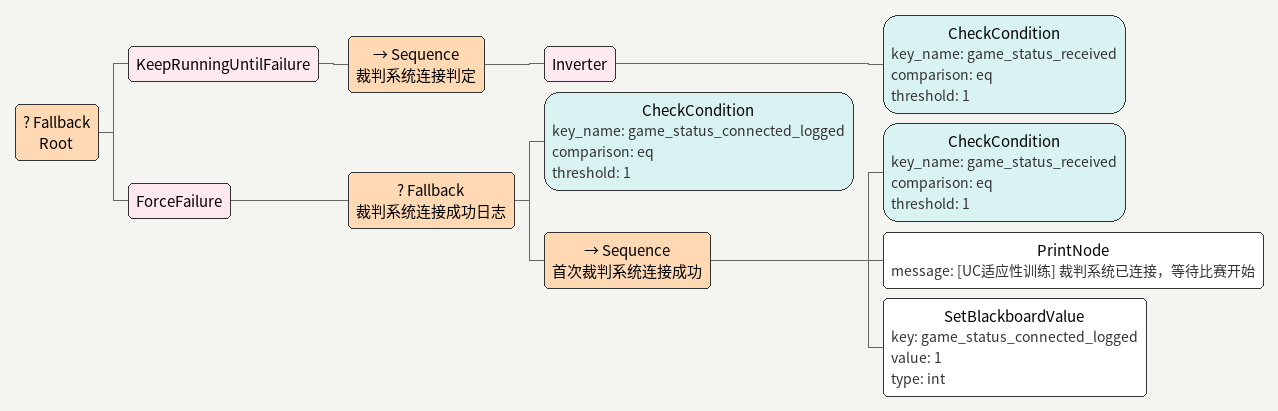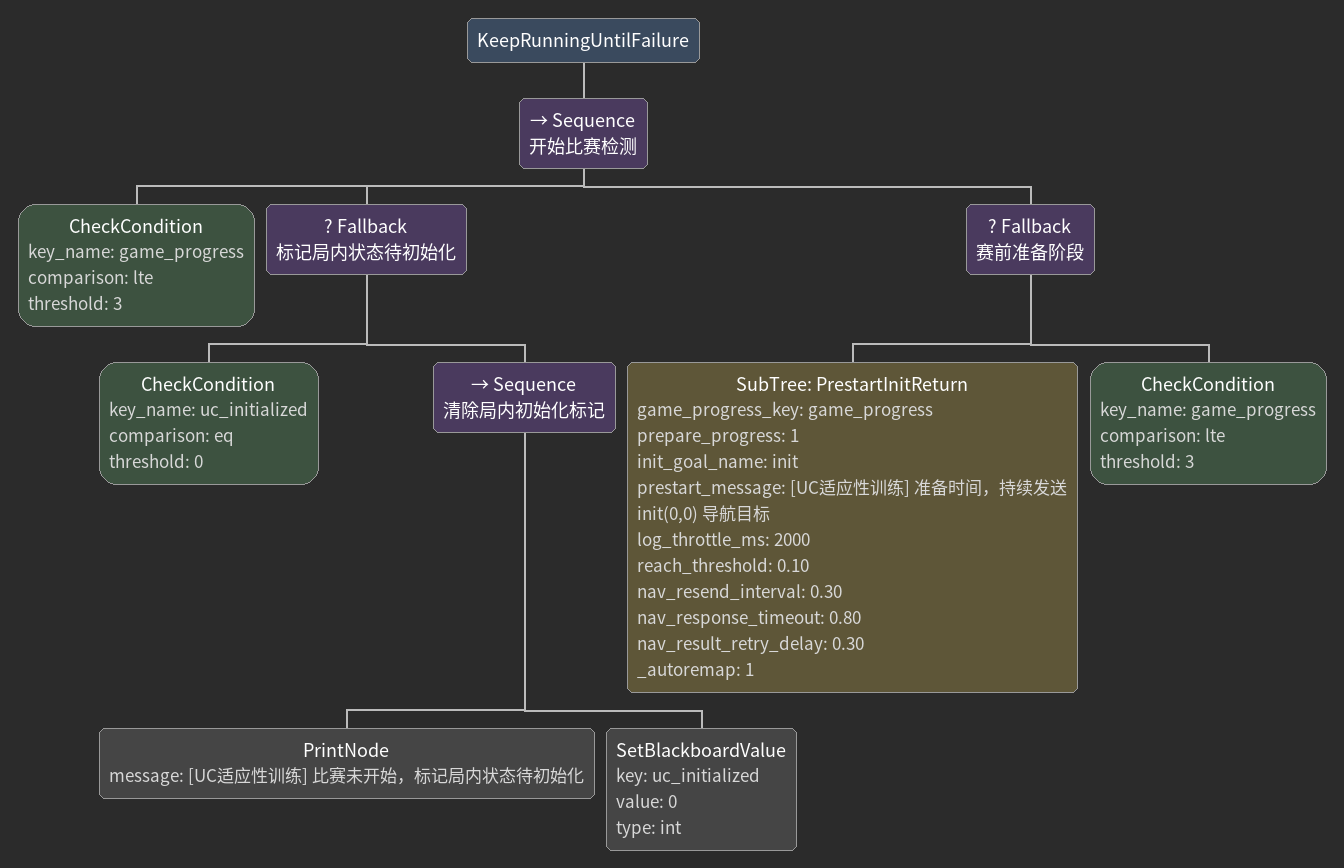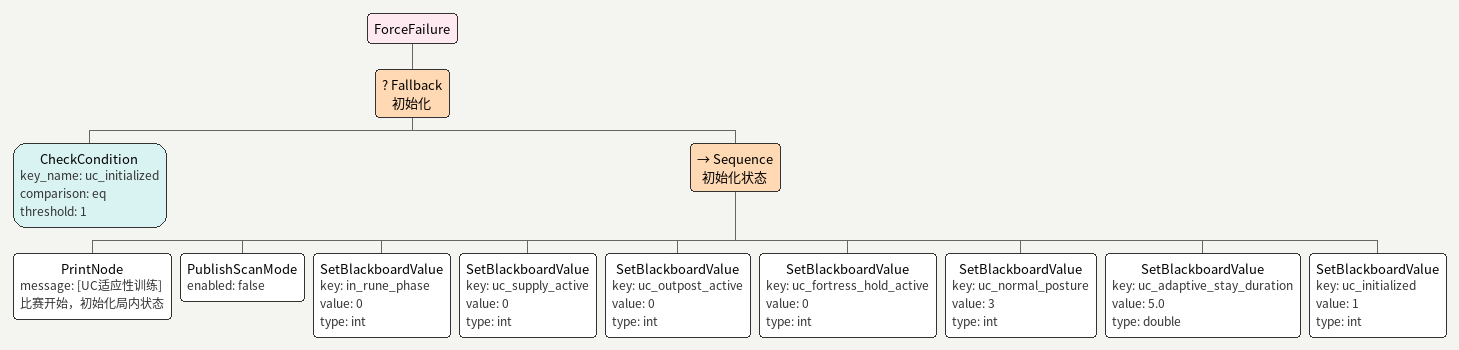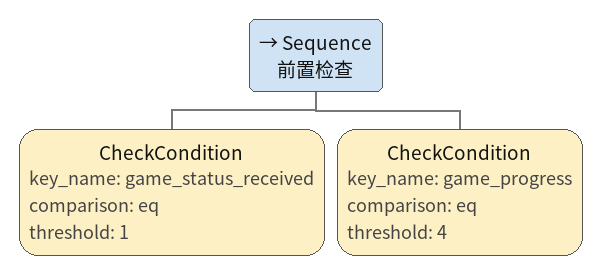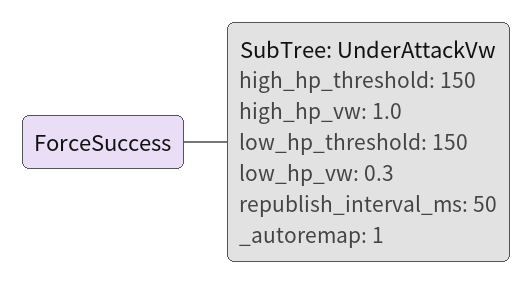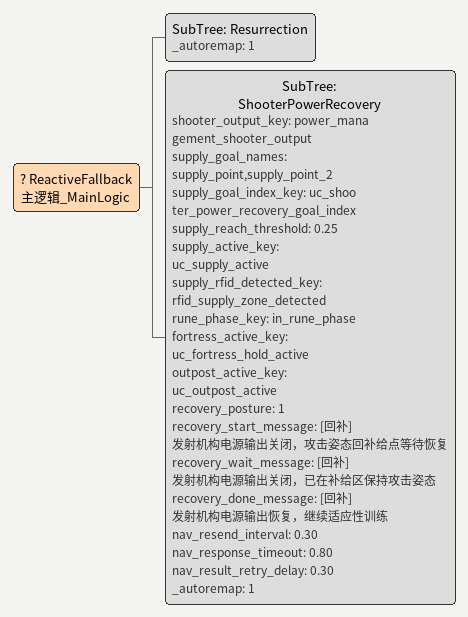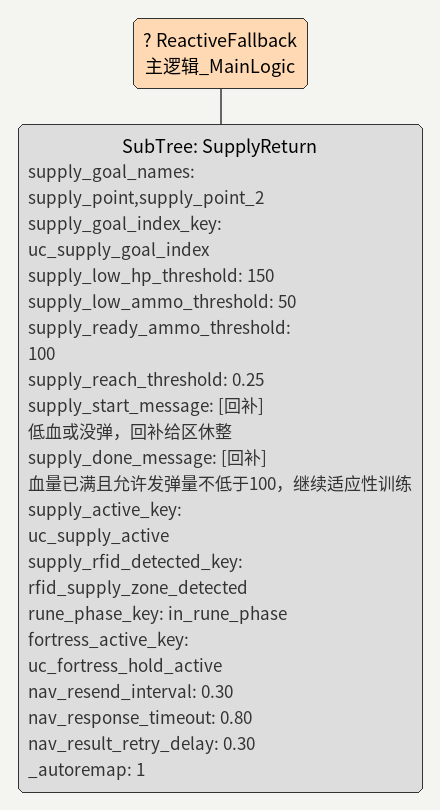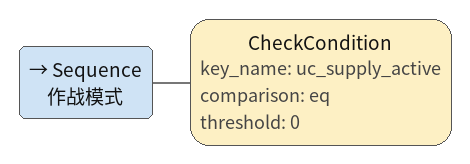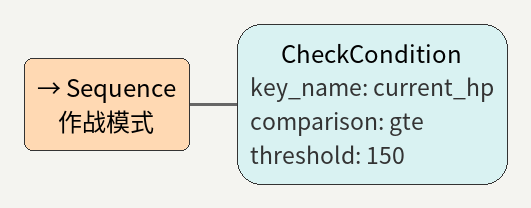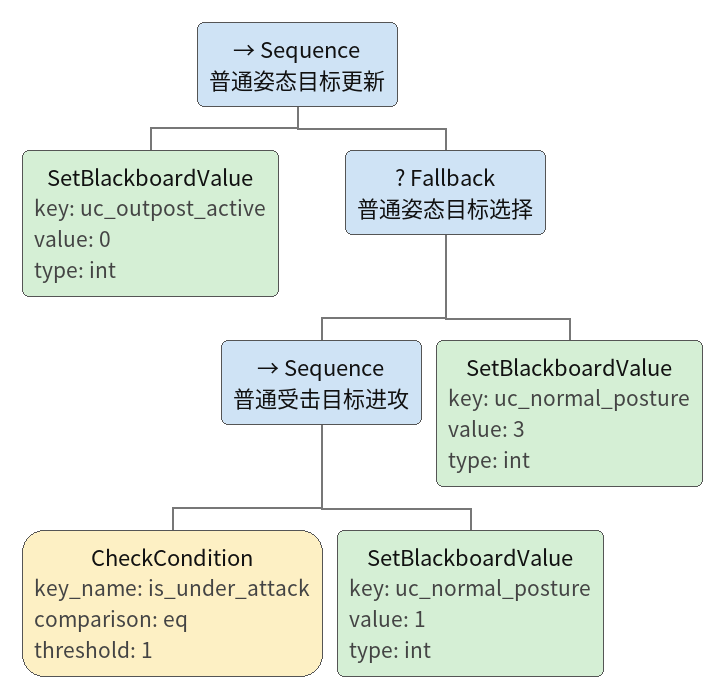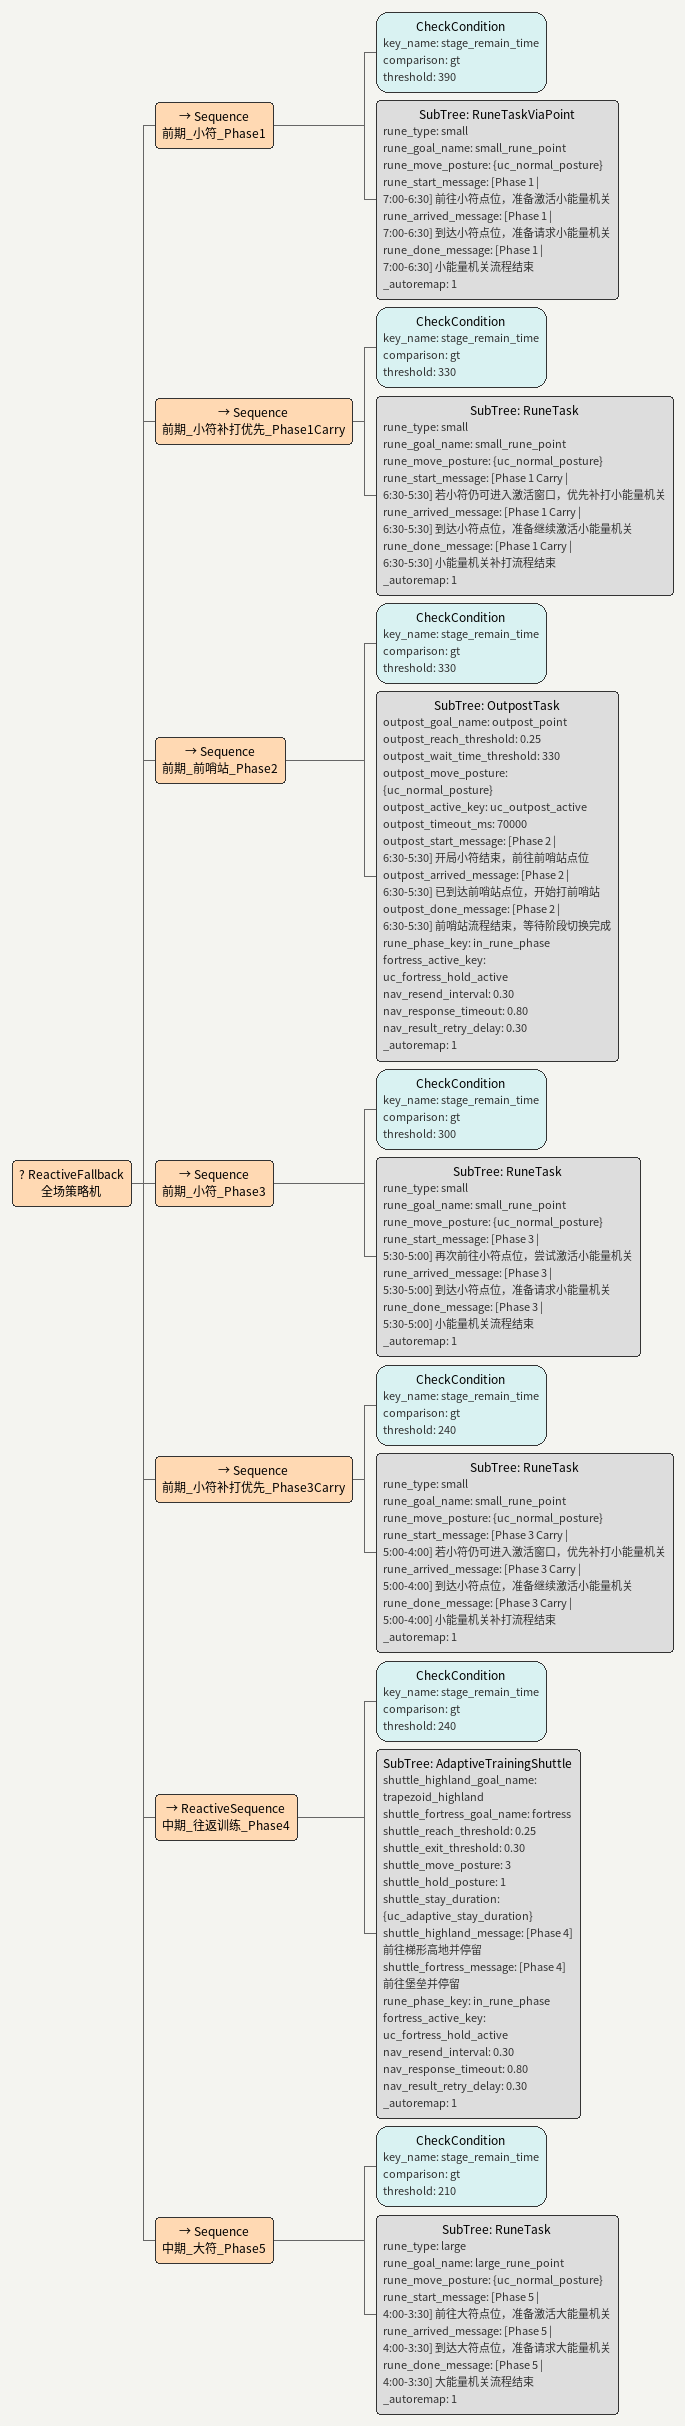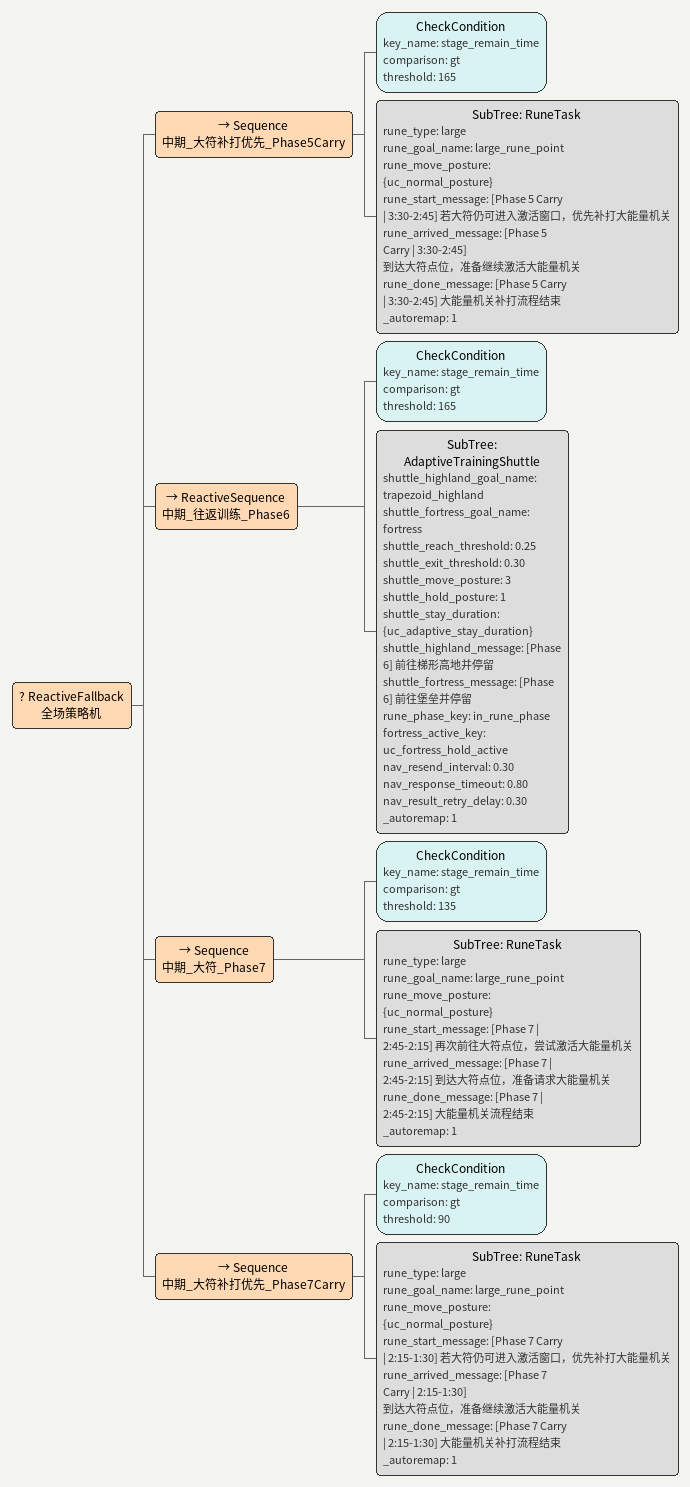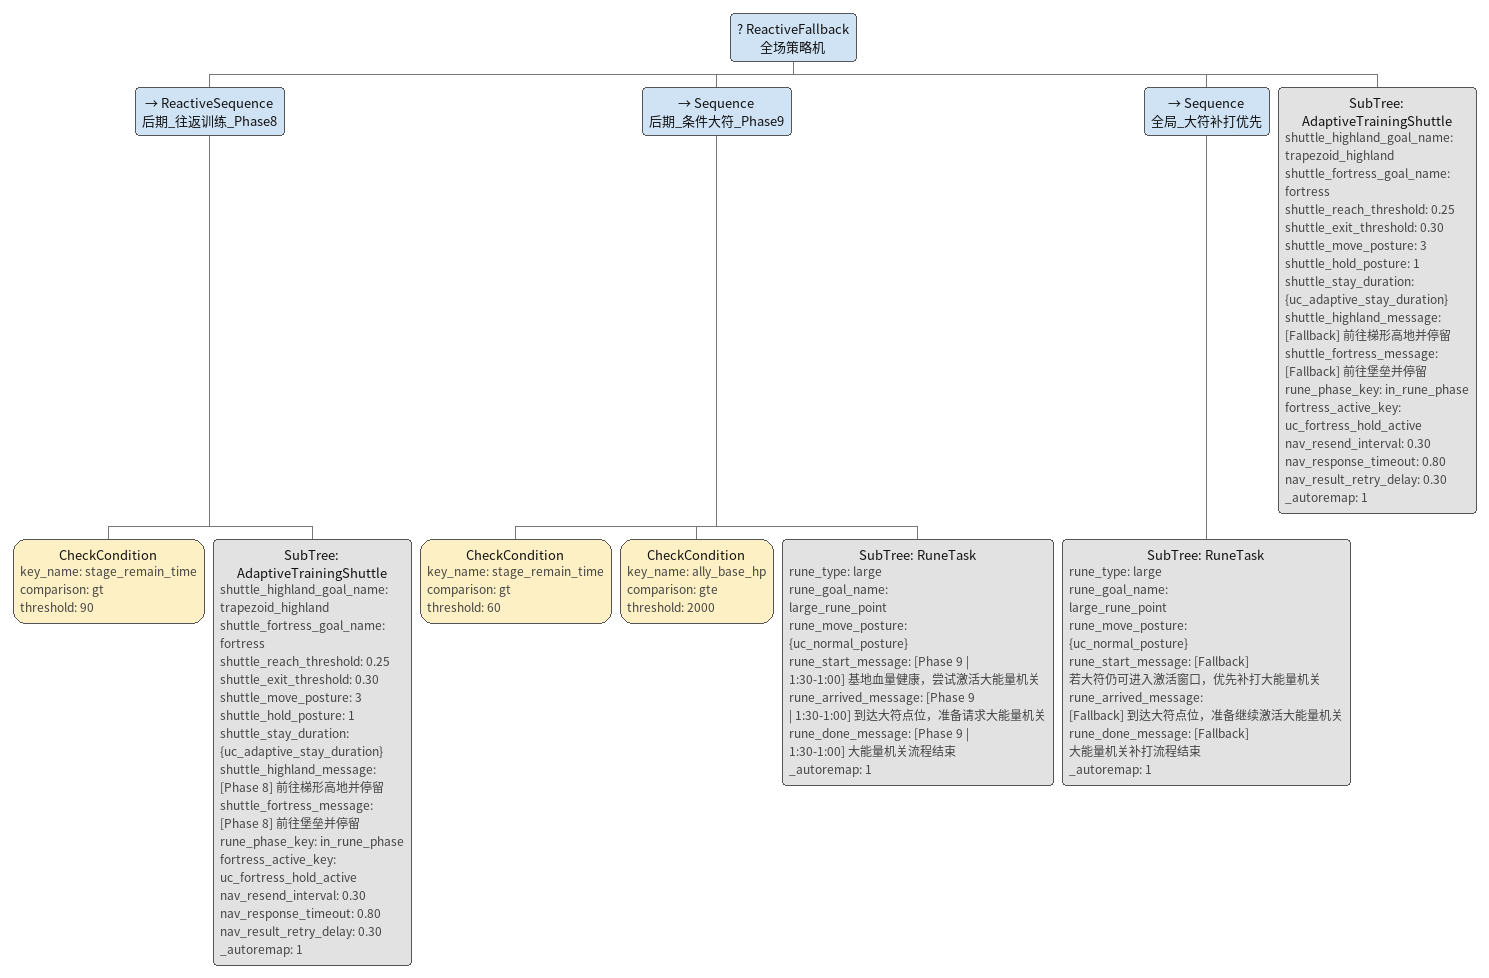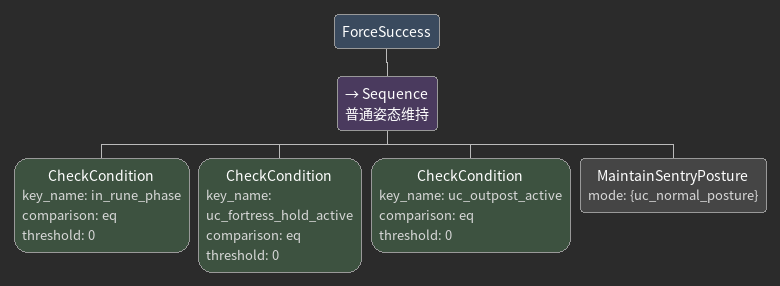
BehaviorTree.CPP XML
<Fallback name="Root">
  <KeepRunningUntilFailure>
    <Sequence name="裁判系统连接判定">
      <Inverter>
        <CheckCondition key_name="game_status_received" comparison="eq" threshold="1"/>
      </Inverter>
    </Sequence>
  </KeepRunningUntilFailure>

  <ForceFailure>
    <Fallback name="裁判系统连接成功日志">
      <CheckCondition key_name="game_status_connected_logged" comparison="eq" threshold="1"/>
      <Sequence name="首次裁判系统连接成功">
        <CheckCondition key_name="game_status_received" comparison="eq" threshold="1"/>
        <PrintNode message="[UC适应性训练] 裁判系统已连接，等待比赛开始"/>
        <SetBlackboardValue key="game_status_connected_logged" value="1" type="int"/>
      </Sequence>
    </Fallback>
  </ForceFailure>
</Fallback>

<KeepRunningUntilFailure>
  <Sequence name="开始比赛检测">
    <CheckCondition key_name="game_progress" comparison="lte" threshold="3"/>
    <Fallback name="标记局内状态待初始化">
      <CheckCondition key_name="uc_initialized" comparison="eq" threshold="0"/>
      <Sequence name="清除局内初始化标记">
        <PrintNode message="[UC适应性训练] 比赛未开始，标记局内状态待初始化"/>
        <SetBlackboardValue key="uc_initialized" value="0" type="int"/>
      </Sequence>
    </Fallback>
    <Fallback name="赛前准备阶段">
      <SubTree ID="PrestartInitReturn" game_progress_key="game_progress" prepare_progress="1" init_goal_name="init" prestart_message="[UC适应性训练] 准备时间，持续发送 init(0,0) 导航目标" log_throttle_ms="2000" reach_threshold="0.10" nav_resend_interval="0.30" nav_response_timeout="0.80" nav_result_retry_delay="0.30" _autoremap="1"/>
      <CheckCondition key_name="game_progress" comparison="lte" threshold="3"/>
    </Fallback>
  </Sequence>
</KeepRunningUntilFailure>

<ForceFailure>
  <Fallback name="初始化">
    <CheckCondition key_name="uc_initialized" comparison="eq" threshold="1"/>
    <Sequence name="初始化状态">
      <PrintNode message="[UC适应性训练] 比赛开始，初始化局内状态"/>
      <PublishScanMode enabled="false"/>
      <SetBlackboardValue key="in_rune_phase" value="0" type="int"/>
      <SetBlackboardValue key="uc_supply_active" value="0" type="int"/>
      <SetBlackboardValue key="uc_outpost_active" value="0" type="int"/>
      <SetBlackboardValue key="uc_fortress_hold_active" value="0" type="int"/>
      <SetBlackboardValue key="uc_normal_posture" value="3" type="int"/>
      <!-- 高地和堡垒各自的停留时间（秒）；往返子树从主树读取此值。 -->
      <SetBlackboardValue key="uc_adaptive_stay_duration" value="5.0" type="double"/>
      <SetBlackboardValue key="uc_initialized" value="1" type="int"/>
    </Sequence>
  </Fallback>
</ForceFailure>

<Sequence name="前置检查">
  <CheckCondition key_name="game_status_received" comparison="eq" threshold="1"/>
  <CheckCondition key_name="game_progress" comparison="eq" threshold="4"/>
</Sequence>

<ForceSuccess>
  <SubTree ID="UnderAttackVw" high_hp_threshold="150" high_hp_vw="1.0" low_hp_threshold="150" low_hp_vw="0.3" republish_interval_ms="50" _autoremap="1"/>
</ForceSuccess>

<ReactiveFallback name="主逻辑_MainLogic">
  <SubTree ID="Resurrection" _autoremap="1"/>

  <SubTree ID="ShooterPowerRecovery" shooter_output_key="power_management_shooter_output" supply_goal_names="supply_point,supply_point_2" supply_goal_index_key="uc_shooter_power_recovery_goal_index" supply_reach_threshold="0.25" supply_active_key="uc_supply_active" supply_rfid_detected_key="rfid_supply_zone_detected" rune_phase_key="in_rune_phase" fortress_active_key="uc_fortress_hold_active" outpost_active_key="uc_outpost_active" recovery_posture="1" recovery_start_message="[回补] 发射机构电源输出关闭，攻击姿态回补给点等待恢复" recovery_wait_message="[回补] 发射机构电源输出关闭，已在补给区保持攻击姿态" recovery_done_message="[回补] 发射机构电源输出恢复，继续适应性训练" nav_resend_interval="0.30" nav_response_timeout="0.80" nav_result_retry_delay="0.30" _autoremap="1"/>
</ReactiveFallback>

<ReactiveFallback name="主逻辑_MainLogic">
  <SubTree ID="SupplyReturn" supply_goal_names="supply_point,supply_point_2" supply_goal_index_key="uc_supply_goal_index" supply_low_hp_threshold="150" supply_low_ammo_threshold="50" supply_ready_ammo_threshold="100" supply_reach_threshold="0.25" supply_start_message="[回补] 低血或没弹，回补给区休整" supply_done_message="[回补] 血量已满且允许发弹量不低于100，继续适应性训练" supply_active_key="uc_supply_active" supply_rfid_detected_key="rfid_supply_zone_detected" rune_phase_key="in_rune_phase" fortress_active_key="uc_fortress_hold_active" nav_resend_interval="0.30" nav_response_timeout="0.80" nav_result_retry_delay="0.30" _autoremap="1"/>
</ReactiveFallback>

<Sequence name="作战模式">
  <CheckCondition key_name="uc_supply_active" comparison="eq" threshold="0"/>
</Sequence>

<Sequence name="作战模式">
  <CheckCondition key_name="current_hp" comparison="gte" threshold="150"/>
</Sequence>

<Sequence name="普通姿态目标更新">
  <SetBlackboardValue key="uc_outpost_active" value="0" type="int"/>
  <Fallback name="普通姿态目标选择">
    <Sequence name="普通受击目标进攻">
      <CheckCondition key_name="is_under_attack" comparison="eq" threshold="1"/>
      <SetBlackboardValue key="uc_normal_posture" value="1" type="int"/>
    </Sequence>
    <SetBlackboardValue key="uc_normal_posture" value="3" type="int"/>
  </Fallback>
</Sequence>

<ReactiveFallback name="全场策略机">
  <Sequence name="前期_小符_Phase1">
    <CheckCondition key_name="stage_remain_time" comparison="gt" threshold="390"/>
    <SubTree ID="RuneTaskViaPoint" rune_type="small" rune_goal_name="small_rune_point" rune_move_posture="{uc_normal_posture}" rune_start_message="[Phase 1 | 7:00-6:30] 前往小符点位，准备激活小能量机关" rune_arrived_message="[Phase 1 | 7:00-6:30] 到达小符点位，准备请求小能量机关" rune_done_message="[Phase 1 | 7:00-6:30] 小能量机关流程结束" _autoremap="1"/>
  </Sequence>

  <Sequence name="前期_小符补打优先_Phase1Carry">
    <CheckCondition key_name="stage_remain_time" comparison="gt" threshold="330"/>
    <SubTree ID="RuneTask" rune_type="small" rune_goal_name="small_rune_point" rune_move_posture="{uc_normal_posture}" rune_start_message="[Phase 1 Carry | 6:30-5:30] 若小符仍可进入激活窗口，优先补打小能量机关" rune_arrived_message="[Phase 1 Carry | 6:30-5:30] 到达小符点位，准备继续激活小能量机关" rune_done_message="[Phase 1 Carry | 6:30-5:30] 小能量机关补打流程结束" _autoremap="1"/>
  </Sequence>

  <Sequence name="前期_前哨站_Phase2">
    <CheckCondition key_name="stage_remain_time" comparison="gt" threshold="330"/>
    <SubTree ID="OutpostTask" outpost_goal_name="outpost_point" outpost_reach_threshold="0.25" outpost_wait_time_threshold="330" outpost_move_posture="{uc_normal_posture}" outpost_active_key="uc_outpost_active" outpost_timeout_ms="70000" outpost_start_message="[Phase 2 | 6:30-5:30] 开局小符结束，前往前哨站点位" outpost_arrived_message="[Phase 2 | 6:30-5:30] 已到达前哨站点位，开始打前哨站" outpost_done_message="[Phase 2 | 6:30-5:30] 前哨站流程结束，等待阶段切换完成" rune_phase_key="in_rune_phase" fortress_active_key="uc_fortress_hold_active" nav_resend_interval="0.30" nav_response_timeout="0.80" nav_result_retry_delay="0.30" _autoremap="1"/>
  </Sequence>

  <Sequence name="前期_小符_Phase3">
    <CheckCondition key_name="stage_remain_time" comparison="gt" threshold="300"/>
    <SubTree ID="RuneTask" rune_type="small" rune_goal_name="small_rune_point" rune_move_posture="{uc_normal_posture}" rune_start_message="[Phase 3 | 5:30-5:00] 再次前往小符点位，尝试激活小能量机关" rune_arrived_message="[Phase 3 | 5:30-5:00] 到达小符点位，准备请求小能量机关" rune_done_message="[Phase 3 | 5:30-5:00] 小能量机关流程结束" _autoremap="1"/>
  </Sequence>

  <Sequence name="前期_小符补打优先_Phase3Carry">
    <CheckCondition key_name="stage_remain_time" comparison="gt" threshold="240"/>
    <SubTree ID="RuneTask" rune_type="small" rune_goal_name="small_rune_point" rune_move_posture="{uc_normal_posture}" rune_start_message="[Phase 3 Carry | 5:00-4:00] 若小符仍可进入激活窗口，优先补打小能量机关" rune_arrived_message="[Phase 3 Carry | 5:00-4:00] 到达小符点位，准备继续激活小能量机关" rune_done_message="[Phase 3 Carry | 5:00-4:00] 小能量机关补打流程结束" _autoremap="1"/>
  </Sequence>

  <ReactiveSequence name="中期_往返训练_Phase4">
    <CheckCondition key_name="stage_remain_time" comparison="gt" threshold="240"/>
    <SubTree ID="AdaptiveTrainingShuttle" shuttle_highland_goal_name="trapezoid_highland" shuttle_fortress_goal_name="fortress" shuttle_reach_threshold="0.25" shuttle_exit_threshold="0.30" shuttle_move_posture="3" shuttle_hold_posture="1" shuttle_stay_duration="{uc_adaptive_stay_duration}" shuttle_highland_message="[Phase 4] 前往梯形高地并停留" shuttle_fortress_message="[Phase 4] 前往堡垒并停留" rune_phase_key="in_rune_phase" fortress_active_key="uc_fortress_hold_active" nav_resend_interval="0.30" nav_response_timeout="0.80" nav_result_retry_delay="0.30" _autoremap="1"/>
  </ReactiveSequence>

  <Sequence name="中期_大符_Phase5">
    <CheckCondition key_name="stage_remain_time" comparison="gt" threshold="210"/>
    <SubTree ID="RuneTask" rune_type="large" rune_goal_name="large_rune_point" rune_move_posture="{uc_normal_posture}" rune_start_message="[Phase 5 | 4:00-3:30] 前往大符点位，准备激活大能量机关" rune_arrived_message="[Phase 5 | 4:00-3:30] 到达大符点位，准备请求大能量机关" rune_done_message="[Phase 5 | 4:00-3:30] 大能量机关流程结束" _autoremap="1"/>
  </Sequence>
</ReactiveFallback>

<ReactiveFallback name="全场策略机">
  <Sequence name="中期_大符补打优先_Phase5Carry">
    <CheckCondition key_name="stage_remain_time" comparison="gt" threshold="165"/>
    <SubTree ID="RuneTask" rune_type="large" rune_goal_name="large_rune_point" rune_move_posture="{uc_normal_posture}" rune_start_message="[Phase 5 Carry | 3:30-2:45] 若大符仍可进入激活窗口，优先补打大能量机关" rune_arrived_message="[Phase 5 Carry | 3:30-2:45] 到达大符点位，准备继续激活大能量机关" rune_done_message="[Phase 5 Carry | 3:30-2:45] 大能量机关补打流程结束" _autoremap="1"/>
  </Sequence>

  <ReactiveSequence name="中期_往返训练_Phase6">
    <CheckCondition key_name="stage_remain_time" comparison="gt" threshold="165"/>
    <SubTree ID="AdaptiveTrainingShuttle" shuttle_highland_goal_name="trapezoid_highland" shuttle_fortress_goal_name="fortress" shuttle_reach_threshold="0.25" shuttle_exit_threshold="0.30" shuttle_move_posture="3" shuttle_hold_posture="1" shuttle_stay_duration="{uc_adaptive_stay_duration}" shuttle_highland_message="[Phase 6] 前往梯形高地并停留" shuttle_fortress_message="[Phase 6] 前往堡垒并停留" rune_phase_key="in_rune_phase" fortress_active_key="uc_fortress_hold_active" nav_resend_interval="0.30" nav_response_timeout="0.80" nav_result_retry_delay="0.30" _autoremap="1"/>
  </ReactiveSequence>

  <Sequence name="中期_大符_Phase7">
    <CheckCondition key_name="stage_remain_time" comparison="gt" threshold="135"/>
    <SubTree ID="RuneTask" rune_type="large" rune_goal_name="large_rune_point" rune_move_posture="{uc_normal_posture}" rune_start_message="[Phase 7 | 2:45-2:15] 再次前往大符点位，尝试激活大能量机关" rune_arrived_message="[Phase 7 | 2:45-2:15] 到达大符点位，准备请求大能量机关" rune_done_message="[Phase 7 | 2:45-2:15] 大能量机关流程结束" _autoremap="1"/>
  </Sequence>

  <Sequence name="中期_大符补打优先_Phase7Carry">
    <CheckCondition key_name="stage_remain_time" comparison="gt" threshold="90"/>
    <SubTree ID="RuneTask" rune_type="large" rune_goal_name="large_rune_point" rune_move_posture="{uc_normal_posture}" rune_start_message="[Phase 7 Carry | 2:15-1:30] 若大符仍可进入激活窗口，优先补打大能量机关" rune_arrived_message="[Phase 7 Carry | 2:15-1:30] 到达大符点位，准备继续激活大能量机关" rune_done_message="[Phase 7 Carry | 2:15-1:30] 大能量机关补打流程结束" _autoremap="1"/>
  </Sequence>
</ReactiveFallback>

<ReactiveFallback name="全场策略机">
  <ReactiveSequence name="后期_往返训练_Phase8">
    <CheckCondition key_name="stage_remain_time" comparison="gt" threshold="90"/>
    <SubTree ID="AdaptiveTrainingShuttle" shuttle_highland_goal_name="trapezoid_highland" shuttle_fortress_goal_name="fortress" shuttle_reach_threshold="0.25" shuttle_exit_threshold="0.30" shuttle_move_posture="3" shuttle_hold_posture="1" shuttle_stay_duration="{uc_adaptive_stay_duration}" shuttle_highland_message="[Phase 8] 前往梯形高地并停留" shuttle_fortress_message="[Phase 8] 前往堡垒并停留" rune_phase_key="in_rune_phase" fortress_active_key="uc_fortress_hold_active" nav_resend_interval="0.30" nav_response_timeout="0.80" nav_result_retry_delay="0.30" _autoremap="1"/>
  </ReactiveSequence>

  <Sequence name="后期_条件大符_Phase9">
    <CheckCondition key_name="stage_remain_time" comparison="gt" threshold="60"/>
    <CheckCondition key_name="ally_base_hp" comparison="gte" threshold="2000"/>
    <SubTree ID="RuneTask" rune_type="large" rune_goal_name="large_rune_point" rune_move_posture="{uc_normal_posture}" rune_start_message="[Phase 9 | 1:30-1:00] 基地血量健康，尝试激活大能量机关" rune_arrived_message="[Phase 9 | 1:30-1:00] 到达大符点位，准备请求大能量机关" rune_done_message="[Phase 9 | 1:30-1:00] 大能量机关流程结束" _autoremap="1"/>
  </Sequence>

  <Sequence name="全局_大符补打优先">
    <SubTree ID="RuneTask" rune_type="large" rune_goal_name="large_rune_point" rune_move_posture="{uc_normal_posture}" rune_start_message="[Fallback] 若大符仍可进入激活窗口，优先补打大能量机关" rune_arrived_message="[Fallback] 到达大符点位，准备继续激活大能量机关" rune_done_message="[Fallback] 大能量机关补打流程结束" _autoremap="1"/>
  </Sequence>

  <SubTree ID="AdaptiveTrainingShuttle" shuttle_highland_goal_name="trapezoid_highland" shuttle_fortress_goal_name="fortress" shuttle_reach_threshold="0.25" shuttle_exit_threshold="0.30" shuttle_move_posture="3" shuttle_hold_posture="1" shuttle_stay_duration="{uc_adaptive_stay_duration}" shuttle_highland_message="[Fallback] 前往梯形高地并停留" shuttle_fortress_message="[Fallback] 前往堡垒并停留" rune_phase_key="in_rune_phase" fortress_active_key="uc_fortress_hold_active" nav_resend_interval="0.30" nav_response_timeout="0.80" nav_result_retry_delay="0.30" _autoremap="1"/>
</ReactiveFallback>

<ForceSuccess>
  <Sequence name="普通姿态维持">
    <CheckCondition key_name="in_rune_phase" comparison="eq" threshold="0"/>
    <CheckCondition key_name="uc_fortress_hold_active" comparison="eq" threshold="0"/>
    <CheckCondition key_name="uc_outpost_active" comparison="eq" threshold="0"/>
    <MaintainSentryPosture mode="{uc_normal_posture}"/>
  </Sequence>
</ForceSuccess>
